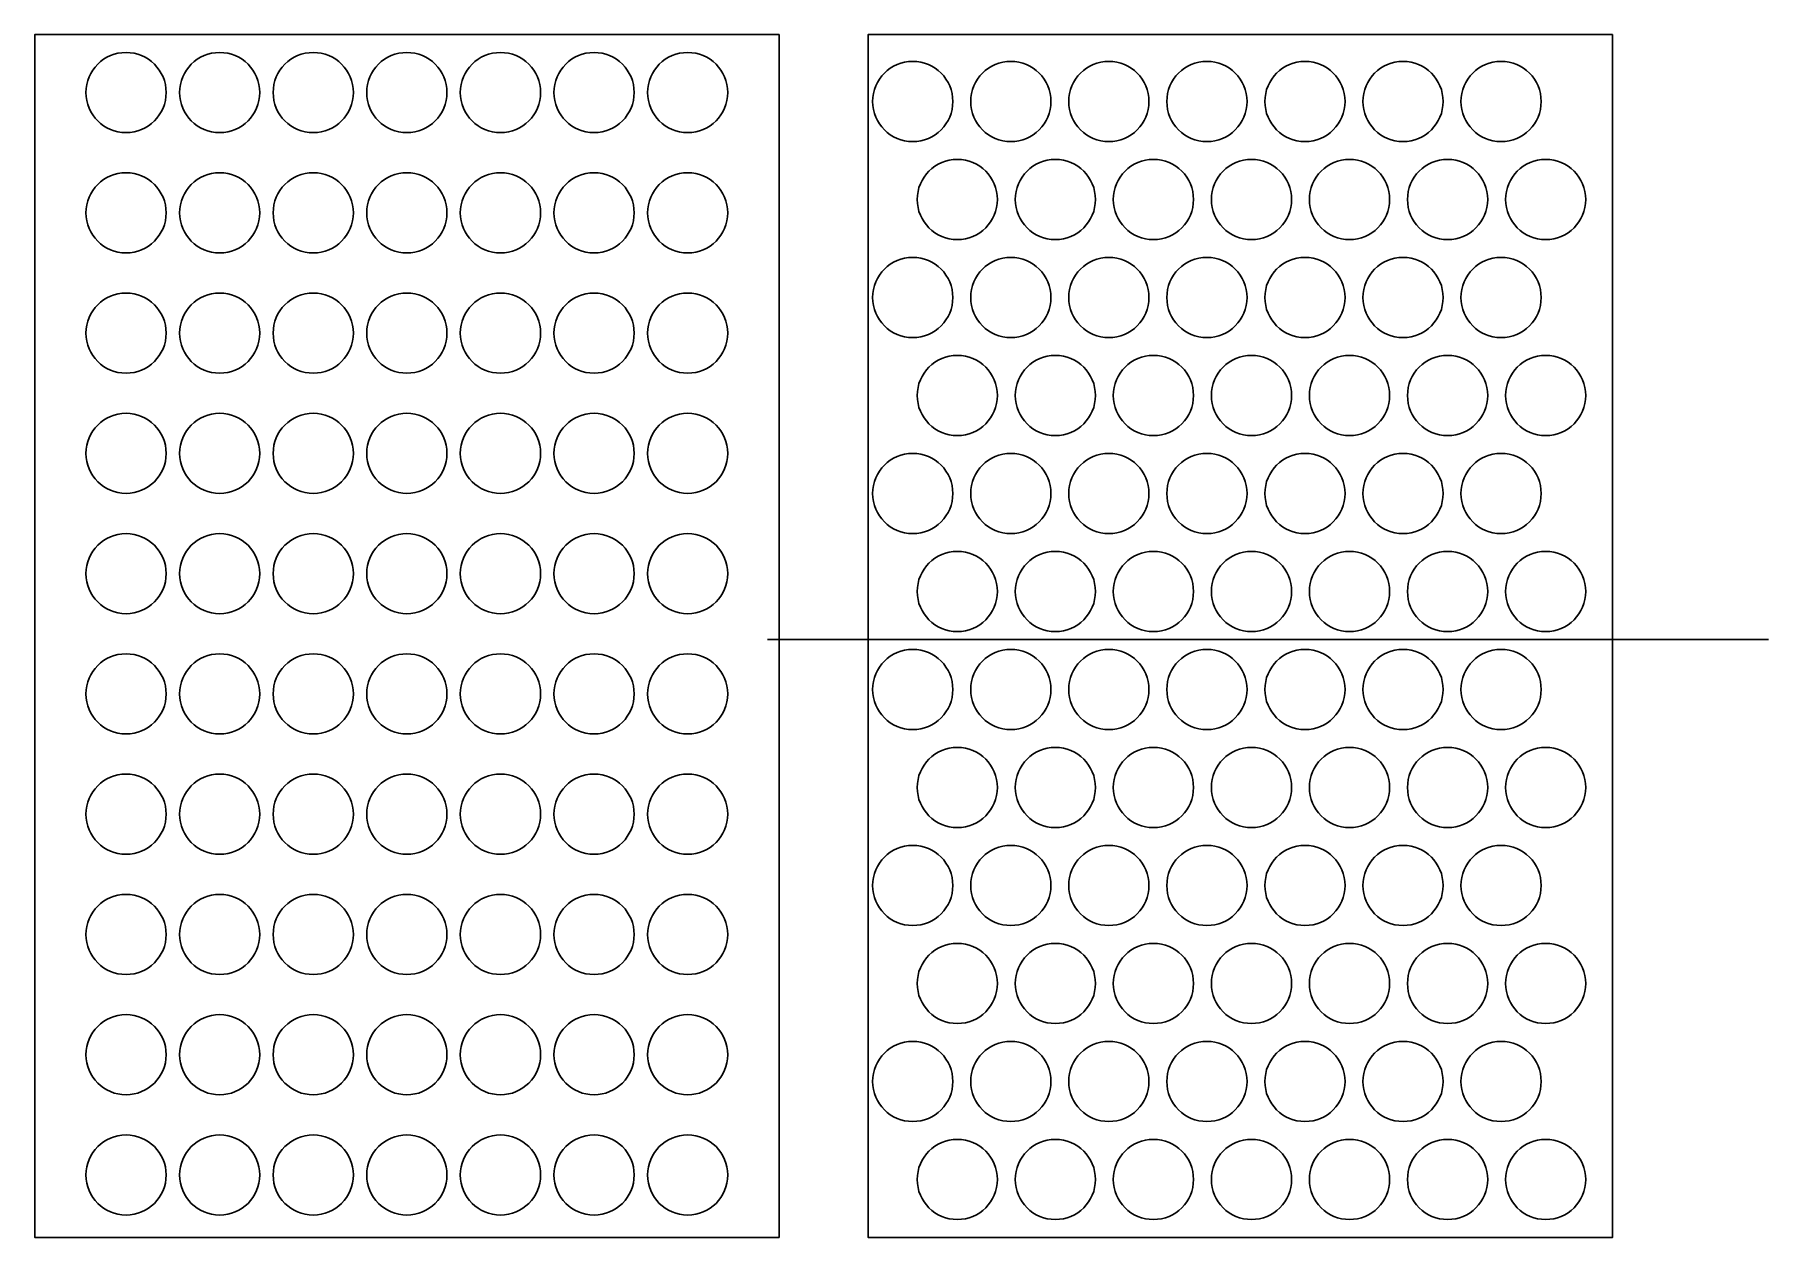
# Model space of a CAD drawing. Header units: millimetres. Extents: x -187 to 202, y -270 to 0.
import ezdxf

# ---------------------------------------------------------------- set-up
doc = ezdxf.new("R2010")
doc.units = ezdxf.units.MM

msp = doc.modelspace()

# ---------------------------------------------------------------- linework, layer by layer
msp.add_line((-22.62, -135.79), (201.96, -135.79))
for points in [[(-20, 0), (-187, 0), (-187, -270), (-20, -270)], [(167, 0), (0, 0), (0, -270), (167, -270)]]:
    msp.add_lwpolyline(points, close=True)
for centre in [(-166.5, -13), (-145.5, -13), (-124.5, -13), (-103.5, -13), (-82.5, -13), (-61.5, -13), (-40.5, -13), (10, -15), (32, -15), (54, -15), (76, -15), (98, -15), (120, -15), (142, -15), (-166.5, -40), (-145.5, -40), (-124.5, -40), (-103.5, -40), (-82.5, -40), (-61.5, -40), (-40.5, -40), (20, -37), (42, -37), (64, -37), (86, -37), (108, -37), (130, -37), (152, -37), (10, -59), (32, -59), (54, -59), (76, -59), (98, -59), (120, -59), (142, -59), (-166.5, -67), (-145.5, -67), (-124.5, -67), (-103.5, -67), (-82.5, -67), (-61.5, -67), (-40.5, -67), (20, -81), (42, -81), (64, -81), (86, -81), (108, -81), (130, -81), (152, -81), (-166.5, -94), (-145.5, -94), (-124.5, -94), (-103.5, -94), (-82.5, -94), (-61.5, -94), (-40.5, -94), (10, -103), (32, -103), (54, -103), (76, -103), (98, -103), (120, -103), (142, -103), (-166.5, -121), (-145.5, -121), (-124.5, -121), (-103.5, -121), (-82.5, -121), (-61.5, -121), (-40.5, -121), (20, -125), (42, -125), (64, -125), (86, -125), (108, -125), (130, -125), (152, -125), (-166.5, -148), (-145.5, -148), (-124.5, -148), (-103.5, -148), (-82.5, -148), (-61.5, -148), (-40.5, -148), (10, -147), (32, -147), (54, -147), (76, -147), (98, -147), (120, -147), (142, -147), (20, -169), (42, -169), (64, -169), (86, -169), (108, -169), (130, -169), (152, -169), (-166.5, -175), (-145.5, -175), (-124.5, -175), (-103.5, -175), (-82.5, -175), (-61.5, -175), (-40.5, -175), (10, -191), (32, -191), (54, -191), (76, -191), (98, -191), (120, -191), (142, -191), (-166.5, -202), (-145.5, -202), (-124.5, -202), (-103.5, -202), (-82.5, -202), (-61.5, -202), (-40.5, -202), (20, -213), (42, -213), (64, -213), (86, -213), (108, -213), (130, -213), (152, -213), (-166.5, -229), (-145.5, -229), (-124.5, -229), (-103.5, -229), (-82.5, -229), (-61.5, -229), (-40.5, -229), (10, -235), (32, -235), (54, -235), (76, -235), (98, -235), (120, -235), (142, -235), (-166.5, -256), (-145.5, -256), (-124.5, -256), (-103.5, -256), (-82.5, -256), (-61.5, -256), (-40.5, -256), (20, -257), (42, -257), (64, -257), (86, -257), (108, -257), (130, -257), (152, -257)]:
    msp.add_circle(centre, 9)

doc.saveas('drawing.dxf')
